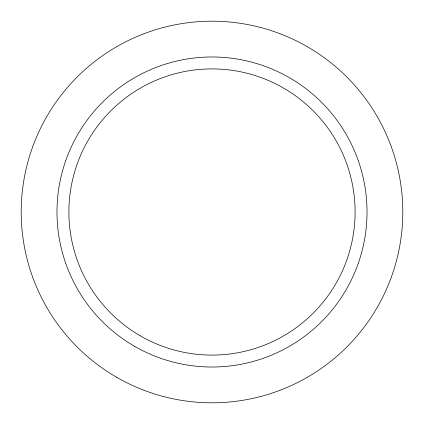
<?xml version="1.0" encoding="UTF-8"?>
<svg xmlns="http://www.w3.org/2000/svg" width="424" height="424" viewBox="0 0 424 424"><rect width="100%" height="100%" fill="white"/><g stroke="black" fill="none" stroke-linecap="round" stroke-linejoin="round"><path stroke-width="0.64" d="M116.6 377.238A190.8 190.8 0 0 0 402.8 212A190.8 190.8 0 0 0 116.6 46.762A190.8 190.8 0 0 0 116.6 377.238M134.488 346.254A155.025 155.025 0 0 0 367.025 212A155.025 155.025 0 0 0 134.488 77.746A155.025 155.025 0 0 0 134.488 346.254M140.45 335.93A143.1 143.1 0 0 0 355.1 212A143.1 143.1 0 0 0 140.45 88.07A143.1 143.1 0 0 0 140.45 335.93"/></g></svg>
